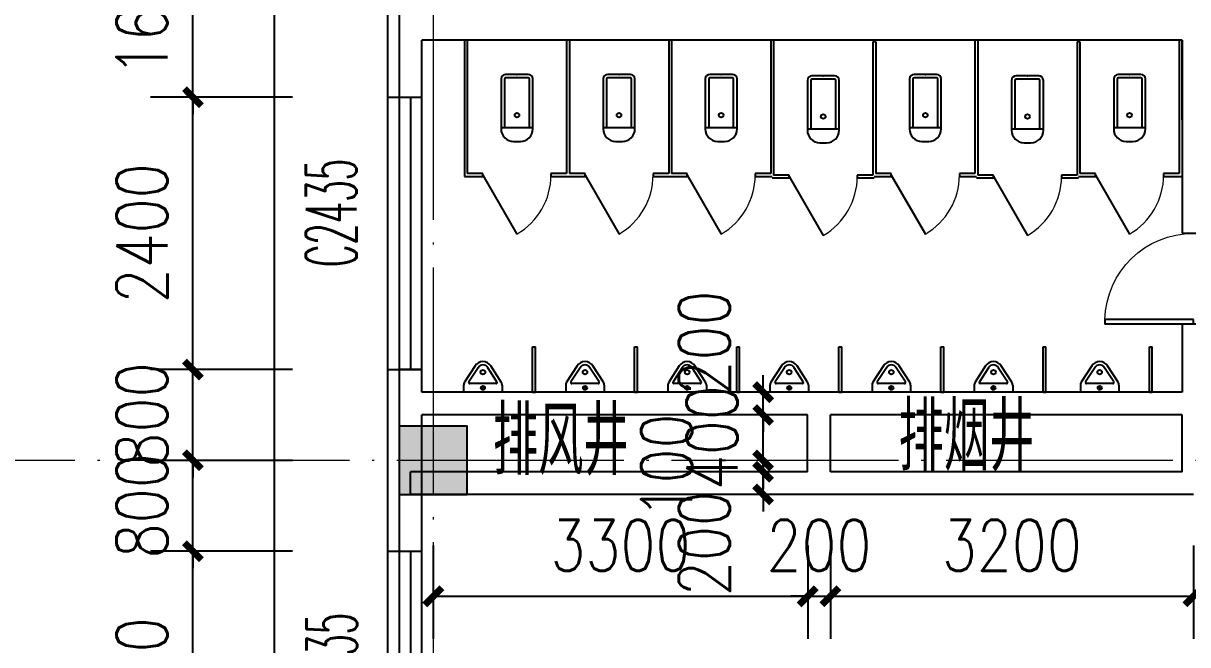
# Model space of a CAD drawing. Extents: x 1417642 to 3570900, y 124798 to 1191112.
# Drawn here: x 1507865 to 1518129, y 699909 to 705383 of the extents above; entities that cross this region are included whole.
import ezdxf

# ---------------------------------------------------------------- set-up
doc = ezdxf.new("R2010")
doc.units = 0
doc.header["$LTSCALE"] = 1000
doc.header["$MEASUREMENT"] = 0
doc.linetypes.add('DOTE', pattern=[2.42, 2, -0.2, 0.02, -0.2])
doc.layers.get('0').update_dxf_attribs({"linetype": 'CONTINUOUS'})
doc.layers.get('Defpoints').update_dxf_attribs({"linetype": 'CONTINUOUS'})
for name, color, linetype in [('colu', 2, 'CONTINUOUS'), ('DOTE', 1, 'DOTE'), ('LATRINE', 6, 'CONTINUOUS'), ('LVTRY', 6, 'CONTINUOUS'), ('PUB_DIM', 3, 'CONTINUOUS'), ('PUB_TEXT', 40, 'CONTINUOUS'), ('SURFACE', 6, 'CONTINUOUS'), ('tiaozheng', 20, 'CONTINUOUS'), ('WALL', 4, 'CONTINUOUS'), ('WINDOW', 2, 'CONTINUOUS'), ('WINDOW_TEXT', 7, 'CONTINUOUS'), ('屋面轮廓', 101, 'CONTINUOUS'), ('柱填充', 8, 'CONTINUOUS')]:
    doc.layers.add(name, color=color, linetype=linetype)
doc.styles.add('_TCH_WINDOW', font='ROMANS.shx', dxfattribs={"width": 0.7, "height": 400, "bigfont": 'Z.shx'})
doc.styles.add('DIM_FONT', font='SIMPLEX.shx', dxfattribs={"width": 0.8})
doc.styles.add('Z', font='ROMANS', dxfattribs={"width": 0.7, "bigfont": 'Z'})
doc.dimstyles.new('DIMN150', dxfattribs={"dimscale": 1.5, "dimtxt": 300, "dimasz": 100, "dimexe": 250, "dimexo": 300, "dimgap": 150, "dimtad": 1, "dimdec": 0, "dimzin": 0, "dimdsep": 46, "dimtxsty": 'DIM_FONT', "dimblk": 'ARCHTICK', "dimcen": 0.09, "dimdle": 1.5, "dimclrt": 7, "dimazin": 2, "dimtfac": 1, "dimtdec": 0, "dimtix": 1, "dimtmove": 2, "dimatfit": 3, "dimldrblk": 'ARCHTICK', "dimfxl": 1, "dimtolj": 1, "dimtzin": 0, "dimarcsym": 0})

# ---------------------------------------------------------------- blocks, each defined once
blk = doc.blocks.new('678')
at = {"layer": '柱填充'}
h = blk.add_hatch(color=256, dxfattribs=at)
h.paths.add_polyline_path([(1591630, 863580), (1591630, 864280), (1590930, 864280), (1590930, 863580)])
h.paths.add_polyline_path([(1591630, 871580), (1591630, 872280), (1590930, 872280), (1590930, 871580)])
h.paths.add_polyline_path([(1635280, 879530), (1635280, 880230), (1634580, 880230), (1634580, 879530)])
h.paths.add_polyline_path([(1658830, 893230), (1658830, 893830), (1658230, 893830), (1658230, 893230)])
h.paths.add_polyline_path([(1658880, 883230), (1658880, 883930), (1658180, 883930), (1658180, 883230)])
h.paths.add_polyline_path([(1658830, 879630), (1658830, 880230), (1658230, 880230), (1658230, 879630)])
h.paths.add_polyline_path([(1658880, 872230), (1658180, 872230), (1658180, 871630), (1658880, 871630)])
h.paths.add_polyline_path([(1658830, 863630), (1658830, 864230), (1658230, 864230), (1658230, 863630)])
h.paths.add_polyline_path([(1658830, 853630), (1658830, 854230), (1658230, 854230), (1658230, 853630)])
h.paths.add_polyline_path([(1658830, 845630), (1658830, 846230), (1658230, 846230), (1658230, 845630)])
h.paths.add_polyline_path([(1658830, 835630), (1658830, 836230), (1658230, 836230), (1658230, 835630)])
h.paths.add_polyline_path([(1648830, 893230), (1648830, 893830), (1648230, 893830), (1648230, 893230)])
h.paths.add_polyline_path([(1648830, 883230), (1648830, 883830), (1648230, 883830), (1648230, 883230)])
h.paths.add_polyline_path([(1648830, 879630), (1648830, 880230), (1648230, 880230), (1648230, 879630)])
h.paths.add_polyline_path([(1648830, 871630), (1648830, 872230), (1648230, 872230), (1648230, 871630)])
h.paths.add_polyline_path([(1648930, 863580), (1648930, 864280), (1648230, 864280), (1648230, 863580)])
h.paths.add_polyline_path([(1648930, 853580), (1648930, 854280), (1648230, 854280), (1648230, 853580)])
h.paths.add_polyline_path([(1648930, 845630), (1648930, 846330), (1648230, 846330), (1648230, 845630)])
h.paths.add_polyline_path([(1648930, 835630), (1648930, 836330), (1648230, 836330), (1648230, 835630)])
h.paths.add_polyline_path([(1645230, 891430), (1645230, 892030), (1644630, 892030), (1644630, 891430)])
h.paths.add_polyline_path([(1645280, 883230), (1645280, 883930), (1644580, 883930), (1644580, 883230)])
h.paths.add_polyline_path([(1645230, 879630), (1645230, 880230), (1644630, 880230), (1644630, 879630)])
h.paths.add_polyline_path([(1645230, 871630), (1645230, 872230), (1644630, 872230), (1644630, 871630)])
h.paths.add_polyline_path([(1645230, 863630), (1645230, 864230), (1644630, 864230), (1644630, 863630)])
h.paths.add_polyline_path([(1645230, 853630), (1645230, 854230), (1644630, 854230), (1644630, 853630)])
h.paths.add_polyline_path([(1645280, 845630), (1645280, 846330), (1644580, 846330), (1644580, 845630)])
h.paths.add_polyline_path([(1645230, 835630), (1645230, 836230), (1644630, 836230), (1644630, 835630)])
h.paths.add_polyline_path([(1635230, 893230), (1635230, 893830), (1634630, 893830), (1634630, 893230)])
h.paths.add_polyline_path([(1635230, 891430), (1635230, 892030), (1634630, 892030), (1634630, 891430)])
h.paths.add_polyline_path([(1635280, 883230), (1635280, 883930), (1634580, 883930), (1634580, 883230)])
h.paths.add_polyline_path([(1635230, 871630), (1635230, 872430), (1634630, 872430), (1634630, 871630)])
h.paths.add_polyline_path([(1635230, 853430), (1635230, 854230), (1634630, 854230), (1634630, 853430)])
h.paths.add_polyline_path([(1635330, 845630), (1635330, 846430), (1634530, 846430), (1634530, 845630)])
h.paths.add_polyline_path([(1635230, 835630), (1635230, 836230), (1634630, 836230), (1634630, 835630)])
h.paths.add_polyline_path([(1627230, 893230), (1627230, 893830), (1626630, 893830), (1626630, 893230)])
h.paths.add_polyline_path([(1627280, 883230), (1627280, 883930), (1626580, 883930), (1626580, 883230)])
h.paths.add_polyline_path([(1627230, 879630), (1627230, 880230), (1626630, 880230), (1626630, 879630)])
h.paths.add_polyline_path([(1627230, 871630), (1627230, 872430), (1626630, 872430), (1626630, 871630)])
h.paths.add_polyline_path([(1627230, 853430), (1627230, 854230), (1626630, 854230), (1626630, 853430)])
h.paths.add_polyline_path([(1627330, 845630), (1627330, 846430), (1626530, 846430), (1626530, 845630)])
h.paths.add_polyline_path([(1627230, 835630), (1627230, 836230), (1626630, 836230), (1626630, 835630)])
h.paths.add_polyline_path([(1619230, 893230), (1619230, 893830), (1618630, 893830), (1618630, 893230)])
h.paths.add_polyline_path([(1619280, 883230), (1619280, 883930), (1618580, 883930), (1618580, 883230)])
h.paths.add_polyline_path([(1619230, 879630), (1619230, 880230), (1618630, 880230), (1618630, 879630)])
h.paths.add_polyline_path([(1619230, 871630), (1619230, 872430), (1618630, 872430), (1618630, 871630)])
h.paths.add_polyline_path([(1619230, 853430), (1619230, 854230), (1618630, 854230), (1618630, 853430)])
h.paths.add_polyline_path([(1619330, 845630), (1619330, 846430), (1618530, 846430), (1618530, 845630)])
h.paths.add_polyline_path([(1619280, 835580), (1619280, 836280), (1618580, 836280), (1618580, 835580)])
h.paths.add_polyline_path([(1611230, 893230), (1611230, 893830), (1610630, 893830), (1610630, 893230)])
h.paths.add_polyline_path([(1611280, 883230), (1611280, 883930), (1610580, 883930), (1610580, 883230)])
h.paths.add_polyline_path([(1611230, 879630), (1611230, 880230), (1610630, 880230), (1610630, 879630)])
h.paths.add_polyline_path([(1611230, 871630), (1611230, 872430), (1610630, 872430), (1610630, 871630)])
h.paths.add_polyline_path([(1611230, 853430), (1611230, 854230), (1610630, 854230), (1610630, 853430)])
h.paths.add_polyline_path([(1611330, 845630), (1611330, 846430), (1610530, 846430), (1610530, 845630)])
h.paths.add_polyline_path([(1611280, 835580), (1611280, 836280), (1610580, 836280), (1610580, 835580)])
h.paths.add_polyline_path([(1603230, 893230), (1603230, 893830), (1602630, 893830), (1602630, 893230)])
h.paths.add_polyline_path([(1603280, 883230), (1603280, 883930), (1602580, 883930), (1602580, 883230)])
h.paths.add_polyline_path([(1603230, 879630), (1603230, 880230), (1602630, 880230), (1602630, 879630)])
h.paths.add_polyline_path([(1603230, 871630), (1603230, 872430), (1602630, 872430), (1602630, 871630)])
h.paths.add_polyline_path([(1603230, 853430), (1603230, 854230), (1602630, 854230), (1602630, 853430)])
h.paths.add_polyline_path([(1603330, 845630), (1603330, 846430), (1602530, 846430), (1602530, 845630)])
h.paths.add_polyline_path([(1603280, 835580), (1603280, 836280), (1602580, 836280), (1602580, 835580)])
h.paths.add_polyline_path([(1603230, 814930), (1603230, 815530), (1602630, 815530), (1602630, 814930)])
h.paths.add_polyline_path([(1595230, 893230), (1595230, 893830), (1594630, 893830), (1594630, 893230)])
h.paths.add_polyline_path([(1595230, 883230), (1595230, 883830), (1594630, 883830), (1594630, 883230)])
h.paths.add_polyline_path([(1595230, 879630), (1595230, 880230), (1594630, 880230), (1594630, 879630)])
h.paths.add_polyline_path([(1595230, 871630), (1595230, 872230), (1594630, 872230), (1594630, 871630)])
h.paths.add_polyline_path([(1595230, 863630), (1595230, 864230), (1594630, 864230), (1594630, 863630)])
h.paths.add_polyline_path([(1595230, 853630), (1595230, 854230), (1594630, 854230), (1594630, 853630)])
h.paths.add_polyline_path([(1595330, 845630), (1595330, 846330), (1594630, 846330), (1594630, 845630)])
h.paths.add_polyline_path([(1595330, 835580), (1595330, 836280), (1594630, 836280), (1594630, 835580)])
h.paths.add_polyline_path([(1591630, 893230), (1591630, 893830), (1591030, 893830), (1591030, 893230)])
h.paths.add_polyline_path([(1591680, 883230), (1591680, 883930), (1590980, 883930), (1590980, 883230)])
h.paths.add_polyline_path([(1591630, 879630), (1591630, 880230), (1591030, 880230), (1591030, 879630)])
h.paths.add_polyline_path([(1591630, 853580), (1591630, 854280), (1590930, 854280), (1590930, 853580)])
h.paths.add_polyline_path([(1591630, 845580), (1591630, 846280), (1590930, 846280), (1590930, 845580)])
h.paths.add_polyline_path([(1591630, 835630), (1591630, 836330), (1590930, 836330), (1590930, 835630)])
h.paths.add_polyline_path([(1591630, 814930), (1591630, 815530), (1591030, 815530), (1591030, 814930)])
h.paths.add_polyline_path([(1581630, 893230), (1581630, 893830), (1581030, 893830), (1581030, 893230)])
h.paths.add_polyline_path([(1581730, 883230), (1581730, 883930), (1581030, 883930), (1581030, 883230)])
h.paths.add_polyline_path([(1581630, 879630), (1581630, 880230), (1581030, 880230), (1581030, 879630)])
h.paths.add_polyline_path([(1581630, 871630), (1581630, 872230), (1581030, 872230), (1581030, 871630)])
h.paths.add_polyline_path([(1581630, 863630), (1581630, 864230), (1581030, 864230), (1581030, 863630)])
h.paths.add_polyline_path([(1581630, 853630), (1581630, 854230), (1581030, 854230), (1581030, 853630)])
h.paths.add_polyline_path([(1581630, 845630), (1581630, 846230), (1581030, 846230), (1581030, 845630)])
h.paths.add_polyline_path([(1581630, 835630), (1581630, 836230), (1581030, 836230), (1581030, 835630)])
h.paths.add_polyline_path([(1581630, 814930), (1581630, 815530), (1581030, 815530), (1581030, 814930)])
h.paths.add_polyline_path([(1603230, 830430), (1603230, 831230), (1602530, 831230), (1602530, 830430)])
h.paths.add_polyline_path([(1603230, 818530), (1603230, 819330), (1602530, 819330), (1602530, 818530)])
h.paths.add_polyline_path([(1581030, 831230), (1581030, 830430), (1581730, 830430), (1581730, 831230)])
h.paths.add_polyline_path([(1581030, 819330), (1581030, 818530), (1581730, 818530), (1581730, 819330)])
h.paths.add_polyline_path([(1591630, 830430), (1591630, 831230), (1590930, 831230), (1590930, 830430)])
h.paths.add_polyline_path([(1591630, 818530), (1591630, 819330), (1590930, 819330), (1590930, 818530)])
at = {"layer": 'colu'}
blk.add_lwpolyline([(1581630, 845630), (1581630, 846230), (1581030, 846230), (1581030, 845630)], close=True, dxfattribs=at)
blk = doc.blocks.new('_ArchTick')
at = {"color": 0, "linetype": 'ByBlock', "const_width": 0.4}
blk.add_lwpolyline([(-0.5, -0.5), (0.5, 0.5)], dxfattribs=at)
blk = doc.blocks.new('*D2442')
at = {"layer": 'Defpoints', "color": 0}
for p in [(1514386, 702133), (1514504, 702133), (1514504, 701933)]:
    blk.add_point(p, dxfattribs=at)
at = {"layer": 'PUB_DIM', "color": 0, "lineweight": -2}
for p, q in [((1514386, 702133), (1514386, 702283)), ((1514054, 702133), (1514011, 702133)), ((1514386, 701933), (1514386, 702133)), ((1514054, 701933), (1514011, 701933)), ((1514386, 701933), (1514386, 701783))]:
    blk.add_line(p, q, dxfattribs=at)
at = {"layer": 'PUB_DIM', "color": 0, "lineweight": -2, "xscale": 150, "yscale": 150, "zscale": 150}
for p, rotation in [((1514386, 702133), 270), ((1514386, 701933), 90)]:
    blk.add_blockref('_ArchTick', p, dxfattribs=dict(at, rotation=rotation))
at = {"layer": 'PUB_DIM', "color": 7, "insert": (1513868, 702567), "char_height": 450, "attachment_point": 5, "rotation": 90, "style": 'DIM_FONT'}
blk.add_mtext('\\A1;200', dxfattribs=at)
blk = doc.blocks.new('*D2443')
at = {"layer": 'Defpoints', "color": 0}
for p in [(1514386, 701933), (1514504, 701933), (1514504, 701533)]:
    blk.add_point(p, dxfattribs=at)
at = {"layer": 'PUB_DIM', "color": 0, "lineweight": -2}
for p, q in [((1514386, 701933), (1514386, 702083)), ((1514054, 701933), (1514011, 701933)), ((1514386, 701533), (1514386, 701933)), ((1514054, 701533), (1514011, 701533)), ((1514386, 701533), (1514386, 701383))]:
    blk.add_line(p, q, dxfattribs=at)
at = {"layer": 'PUB_DIM', "color": 0, "lineweight": -2, "xscale": 150, "yscale": 150, "zscale": 150}
for p, rotation in [((1514386, 701933), 270), ((1514386, 701533), 90)]:
    blk.add_blockref('_ArchTick', p, dxfattribs=dict(at, rotation=rotation))
at = {"layer": 'PUB_DIM', "color": 7, "insert": (1513936, 701733), "char_height": 450, "attachment_point": 5, "rotation": 90, "style": 'DIM_FONT'}
blk.add_mtext('\\A1;400', dxfattribs=at)
blk = doc.blocks.new('*D2444')
at = {"layer": 'Defpoints', "color": 0}
for p in [(1514386, 701533), (1514504, 701533), (1514504, 701433)]:
    blk.add_point(p, dxfattribs=at)
at = {"layer": 'PUB_DIM', "color": 0, "lineweight": -2}
for p, q in [((1514386, 701533), (1514386, 701683)), ((1514054, 701533), (1514011, 701533)), ((1514386, 701433), (1514386, 701533)), ((1514054, 701433), (1514011, 701433)), ((1514386, 701433), (1514386, 701283))]:
    blk.add_line(p, q, dxfattribs=at)
at = {"layer": 'PUB_DIM', "color": 0, "lineweight": -2, "xscale": 150, "yscale": 150, "zscale": 150}
for p, rotation in [((1514386, 701533), 270), ((1514386, 701433), 90)]:
    blk.add_blockref('_ArchTick', p, dxfattribs=dict(at, rotation=rotation))
at = {"layer": 'PUB_DIM', "color": 7, "insert": (1513535, 701483), "char_height": 450, "attachment_point": 5, "rotation": 90, "style": 'DIM_FONT'}
blk.add_mtext('\\A1;100', dxfattribs=at)
blk = doc.blocks.new('*D2445')
at = {"layer": 'Defpoints', "color": 0}
for p in [(1514386, 701433), (1514504, 701433), (1514504, 701233)]:
    blk.add_point(p, dxfattribs=at)
at = {"layer": 'PUB_DIM', "color": 0, "lineweight": -2}
for p, q in [((1514386, 701433), (1514386, 701583)), ((1514054, 701433), (1514011, 701433)), ((1514386, 701233), (1514386, 701433)), ((1514054, 701233), (1514011, 701233)), ((1514386, 701233), (1514386, 701083))]:
    blk.add_line(p, q, dxfattribs=at)
at = {"layer": 'PUB_DIM', "color": 0, "lineweight": -2, "xscale": 150, "yscale": 150, "zscale": 150}
for p, rotation in [((1514386, 701433), 270), ((1514386, 701233), 90)]:
    blk.add_blockref('_ArchTick', p, dxfattribs=dict(at, rotation=rotation))
at = {"layer": 'PUB_DIM', "color": 7, "insert": (1513868, 700800), "char_height": 450, "attachment_point": 5, "rotation": 90, "style": 'DIM_FONT'}
blk.add_mtext('\\A1;200', dxfattribs=at)
blk = doc.blocks.new('*D3513')
at = {"layer": 'Defpoints', "color": 0}
for p in [(1511479, 701232), (1514779, 701232), (1514779, 700335)]:
    blk.add_point(p, dxfattribs=at)
at = {"layer": 'PUB_DIM', "color": 0, "lineweight": -2}
for p, q in [((1511479, 700782), (1511479, 699960)), ((1514779, 700782), (1514779, 699960)), ((1511477, 700335), (1514781, 700335))]:
    blk.add_line(p, q, dxfattribs=at)
at = {"layer": 'PUB_DIM', "color": 0, "lineweight": -2, "xscale": 150, "yscale": 150, "zscale": 150, "rotation": 180}
blk.add_blockref('_ArchTick', (1511479, 700335), dxfattribs=at)
at = {"layer": 'PUB_DIM', "color": 0, "lineweight": -2, "xscale": 150, "yscale": 150, "zscale": 150}
blk.add_blockref('_ArchTick', (1514779, 700335), dxfattribs=at)
at = {"layer": 'PUB_DIM', "color": 7, "insert": (1513129, 700785), "char_height": 450, "attachment_point": 5, "style": 'DIM_FONT'}
blk.add_mtext('\\A1;3300', dxfattribs=at)
blk = doc.blocks.new('*D3514')
at = {"layer": 'Defpoints', "color": 0}
for p in [(1514779, 701232), (1514979, 701232), (1514979, 700335)]:
    blk.add_point(p, dxfattribs=at)
at = {"layer": 'PUB_DIM', "color": 0, "lineweight": -2}
for p, q in [((1514779, 700782), (1514779, 699960)), ((1514979, 700782), (1514979, 699960)), ((1514779, 700335), (1514629, 700335)), ((1514779, 700335), (1514979, 700335)), ((1514979, 700335), (1515129, 700335))]:
    blk.add_line(p, q, dxfattribs=at)
at = {"layer": 'PUB_DIM', "color": 0, "lineweight": -2, "xscale": 150, "yscale": 150, "zscale": 150}
blk.add_blockref('_ArchTick', (1514779, 700335), dxfattribs=at)
at = {"layer": 'PUB_DIM', "color": 0, "lineweight": -2, "xscale": 150, "yscale": 150, "zscale": 150, "rotation": 180}
blk.add_blockref('_ArchTick', (1514979, 700335), dxfattribs=at)
at = {"layer": 'PUB_DIM', "color": 7, "insert": (1514879, 700785), "char_height": 450, "attachment_point": 5, "style": 'DIM_FONT'}
blk.add_mtext('\\A1;200', dxfattribs=at)
blk = doc.blocks.new('*D3515')
at = {"layer": 'Defpoints', "color": 0}
for p in [(1514979, 701232), (1518179, 701232), (1518179, 700335)]:
    blk.add_point(p, dxfattribs=at)
at = {"layer": 'PUB_DIM', "color": 0, "lineweight": -2}
for p, q in [((1514979, 700782), (1514979, 699960)), ((1518179, 700782), (1518179, 699960)), ((1514977, 700335), (1518181, 700335))]:
    blk.add_line(p, q, dxfattribs=at)
at = {"layer": 'PUB_DIM', "color": 0, "lineweight": -2, "xscale": 150, "yscale": 150, "zscale": 150, "rotation": 180}
blk.add_blockref('_ArchTick', (1514979, 700335), dxfattribs=at)
at = {"layer": 'PUB_DIM', "color": 0, "lineweight": -2, "xscale": 150, "yscale": 150, "zscale": 150}
blk.add_blockref('_ArchTick', (1518179, 700335), dxfattribs=at)
at = {"layer": 'PUB_DIM', "color": 7, "insert": (1516579, 700785), "char_height": 450, "attachment_point": 5, "style": 'DIM_FONT'}
blk.add_mtext('\\A1;3200', dxfattribs=at)
blk = doc.blocks.new('*D3635')
at = {"layer": 'Defpoints', "color": 0}
for p in [(1509360, 706333), (1510687, 706333), (1510687, 704733)]:
    blk.add_point(p, dxfattribs=at)
at = {"layer": 'PUB_DIM', "color": 0, "lineweight": -2}
for p, q in [((1509360, 706333), (1509360, 706483)), ((1510237, 706333), (1508985, 706333)), ((1509360, 704733), (1509360, 706333)), ((1510237, 704733), (1508985, 704733)), ((1509360, 704733), (1509360, 704583))]:
    blk.add_line(p, q, dxfattribs=at)
at = {"layer": 'PUB_DIM', "color": 0, "lineweight": -2, "xscale": 150, "yscale": 150, "zscale": 150}
for p, rotation in [((1509360, 706333), 270), ((1509360, 704733), 90)]:
    blk.add_blockref('_ArchTick', p, dxfattribs=dict(at, rotation=rotation))
at = {"layer": 'PUB_DIM', "color": 7, "insert": (1508910, 705533), "char_height": 450, "attachment_point": 5, "rotation": 90, "style": 'DIM_FONT'}
blk.add_mtext('\\A1;1600', dxfattribs=at)
blk = doc.blocks.new('*D3636')
at = {"layer": 'Defpoints', "color": 0}
for p in [(1509360, 704733), (1510687, 704733), (1510687, 702333)]:
    blk.add_point(p, dxfattribs=at)
at = {"layer": 'PUB_DIM', "color": 0, "lineweight": -2}
for p, q in [((1509360, 702331), (1509360, 704735)), ((1510237, 704733), (1508985, 704733)), ((1510237, 702333), (1508985, 702333))]:
    blk.add_line(p, q, dxfattribs=at)
at = {"layer": 'PUB_DIM', "color": 0, "lineweight": -2, "xscale": 150, "yscale": 150, "zscale": 150}
for p, rotation in [((1509360, 704733), 90), ((1509360, 702333), 270)]:
    blk.add_blockref('_ArchTick', p, dxfattribs=dict(at, rotation=rotation))
at = {"layer": 'PUB_DIM', "color": 7, "insert": (1508910, 703533), "char_height": 450, "attachment_point": 5, "rotation": 90, "style": 'DIM_FONT'}
blk.add_mtext('\\A1;2400', dxfattribs=at)
blk = doc.blocks.new('*D3637')
at = {"layer": 'Defpoints', "color": 0}
for p in [(1509360, 702333), (1510687, 702333), (1510687, 701533)]:
    blk.add_point(p, dxfattribs=at)
at = {"layer": 'PUB_DIM', "color": 0, "lineweight": -2}
for p, q in [((1509360, 702333), (1509360, 702483)), ((1510237, 702333), (1508985, 702333)), ((1509360, 701533), (1509360, 702333)), ((1510237, 701533), (1508985, 701533)), ((1509360, 701533), (1509360, 701383))]:
    blk.add_line(p, q, dxfattribs=at)
at = {"layer": 'PUB_DIM', "color": 0, "lineweight": -2, "xscale": 150, "yscale": 150, "zscale": 150}
for p, rotation in [((1509360, 702333), 270), ((1509360, 701533), 90)]:
    blk.add_blockref('_ArchTick', p, dxfattribs=dict(at, rotation=rotation))
at = {"layer": 'PUB_DIM', "color": 7, "insert": (1508910, 701933), "char_height": 450, "attachment_point": 5, "rotation": 90, "style": 'DIM_FONT'}
blk.add_mtext('\\A1;800', dxfattribs=at)
blk = doc.blocks.new('*D3638')
at = {"layer": 'Defpoints', "color": 0}
for p in [(1509360, 701533), (1510687, 701533), (1510687, 700733)]:
    blk.add_point(p, dxfattribs=at)
at = {"layer": 'PUB_DIM', "color": 0, "lineweight": -2}
for p, q in [((1509360, 701533), (1509360, 701683)), ((1510237, 701533), (1508985, 701533)), ((1509360, 700733), (1509360, 701533)), ((1510237, 700733), (1508985, 700733)), ((1509360, 700733), (1509360, 700583))]:
    blk.add_line(p, q, dxfattribs=at)
at = {"layer": 'PUB_DIM', "color": 0, "lineweight": -2, "xscale": 150, "yscale": 150, "zscale": 150}
for p, rotation in [((1509360, 701533), 270), ((1509360, 700733), 90)]:
    blk.add_blockref('_ArchTick', p, dxfattribs=dict(at, rotation=rotation))
at = {"layer": 'PUB_DIM', "color": 7, "insert": (1508910, 701133), "char_height": 450, "attachment_point": 5, "rotation": 90, "style": 'DIM_FONT'}
blk.add_mtext('\\A1;800', dxfattribs=at)
blk = doc.blocks.new('*D3639')
at = {"layer": 'Defpoints', "color": 0}
for p in [(1509360, 700733), (1510687, 700733), (1510687, 698333)]:
    blk.add_point(p, dxfattribs=at)
at = {"layer": 'PUB_DIM', "color": 0, "lineweight": -2}
for p, q in [((1510237, 700733), (1508985, 700733)), ((1509360, 698331), (1509360, 700735)), ((1510237, 698333), (1508985, 698333))]:
    blk.add_line(p, q, dxfattribs=at)
at = {"layer": 'PUB_DIM', "color": 0, "lineweight": -2, "xscale": 150, "yscale": 150, "zscale": 150}
for p, rotation in [((1509360, 700733), 90), ((1509360, 698333), 270)]:
    blk.add_blockref('_ArchTick', p, dxfattribs=dict(at, rotation=rotation))
at = {"layer": 'PUB_DIM', "color": 7, "insert": (1508910, 699533), "char_height": 450, "attachment_point": 5, "rotation": 90, "style": 'DIM_FONT'}
blk.add_mtext('\\A1;2400', dxfattribs=at)
blk = doc.blocks.new('$lvtry$00000200')
for p, q in [((-140, -40, 0), (-140, -480, 0)), ((-110, -40, 0), (-110, -470, 0)), ((100, 0, 0), (-100, 0, 0)), ((100, -30, 0), (-100, -30, 0)), ((110, -470, 0), (110, -40, 0)), ((140, -480, 0), (140, -40, 0)), ((140, -470, 0), (-140, -470, 0)), ((-30, -590, 0), (30, -590, 0))]:
    blk.add_line(p, q)
blk.add_circle((0, -359, 0), 20)
for centre, radius, start, end in [((-100, -40, 0), 40, 90, 180), ((-100, -40, 0), 10, 90, 180), ((100, -40, 0), 40, 0, 90), ((100, -40, 0), 10, 0, 90), ((-30, -480, 0), 110, 180, 270), ((30, -480, 0), 110, 270, 0)]:
    blk.add_arc(centre, radius, start, end)
blk.add_point((0, 0))
blk = doc.blocks.new('$TCHSYS$APDOOR2D')
blk.add_line((0.5, 0), (0, 0.866))
at = {"lineweight": 13}
blk.add_arc((0.5, 0), 1, 120, 180, dxfattribs=at)
blk = doc.blocks.new('$lvtry$00000219')
for p, q in [((-170, 0, 0), (170, 0, 0)), ((-170, -61, 0), (-170, 0, 0)), ((170, -61, 0), (170, 0, 0)), ((-162, -88, 0), (-69, -231, 0)), ((-124, -91, 0), (-43, -216, 0)), ((-116, -76, 0), (116, -76, 0)), ((43, -216, 0), (124, -91, 0)), ((69, -231, 0), (162, -88, 0))]:
    blk.add_line(p, q)
for centre, radius in [((0, -38, 0), 17.7), ((0, -177, 0), 20)]:
    blk.add_circle(centre, radius)
for centre, radius, start, end in [((-120, -61, 0), 50, 180, 213.0863), ((-116, -86, 0), 10, 90, 213.0863), ((116, -86, 0), 10, 326.9137, 90), ((120, -61, 0), 50, 326.9137, 0), ((0, -191, 0), 80, 210, 330), ((0, -191, 0), 50, 210, 330)]:
    blk.add_arc(centre, radius, start, end)
blk.add_point((0, -38, 0))
blk = doc.blocks.new('$TCHSYS$WIN2D')
for p, q in [((-0.5, 0.5), (0.5, 0.5)), ((-0.5, 0.5), (-0.5, -0.5)), ((0.5, 0.5), (0.5, -0.5)), ((0.5, 0.1667), (-0.5, 0.1667)), ((0.5, -0.1667), (-0.5, -0.1667)), ((-0.5, -0.5), (0.5, -0.5))]:
    blk.add_line(p, q)
blk = doc.blocks.new('$DorLib2D$00000001')
for p, q in [((0.45, 0.975), (0.5, 0.975)), ((0.45, 0), (0.45, 0.975)), ((0.5, 0), (0.5, 0.975)), ((0.5, 0), (0.45, 0))]:
    blk.add_line(p, q)
at = {"lineweight": 13}
blk.add_arc((0.475, 0), 0.975, 91.4693, 180, dxfattribs=at)

msp = doc.modelspace()

# ---------------------------------------------------------------- linework, layer by layer
at = {"layer": 'DOTE', "lineweight": 0, "elevation": 0}
for points in [[(1511478.8, 727433.2), (1511478.8, 643548.7)], [(1501478.8, 701533.2), (1597499.2, 701533.2)]]:
    msp.add_lwpolyline(points, dxfattribs=at)
at = {"layer": 'LATRINE'}
for p, q in [((1511753.8, 705233.2), (1511753.8, 704033.7)), ((1511778.8, 705233.2), (1511753.8, 705233.2)), ((1511778.8, 705233.2), (1511778.8, 704058.7)), ((1512653.8, 705233.2), (1512653.8, 704058.7)), ((1512678.8, 705233.2), (1512653.8, 705233.2)), ((1512678.8, 705233.2), (1512678.8, 704058.7)), ((1513553.8, 705233.2), (1513553.8, 704058.7)), ((1513578.8, 705233.2), (1513553.8, 705233.2)), ((1513578.8, 705233.2), (1513578.8, 704058.7)), ((1514453.8, 705233.2), (1514453.8, 704058.7)), ((1514478.8, 705233.2), (1514453.8, 705233.2)), ((1514478.8, 705233.2), (1514478.8, 704046.2)), ((1515353.8, 705220.7), (1515353.8, 704046.2)), ((1515378.8, 705220.7), (1515353.8, 705220.7)), ((1515378.8, 705220.7), (1515378.8, 704058.7)), ((1516253.8, 705233.2), (1516253.8, 704058.7)), ((1516278.8, 705233.2), (1516253.8, 705233.2)), ((1516278.8, 705233.2), (1516278.8, 704046.2)), ((1517153.8, 705220.7), (1517153.8, 704046.2)), ((1517178.8, 705220.7), (1517153.8, 705220.7)), ((1517178.8, 705220.7), (1517178.8, 704058.7)), ((1518053.8, 705233.2), (1518053.8, 704058.7)), ((1518078.8, 705233.2), (1518053.8, 705233.2)), ((1518078.8, 705233.2), (1518078.8, 704033.7)), ((1511753.8, 704033.7), (1511916.3, 704033.7)), ((1511916.3, 704058.7), (1511778.8, 704058.7)), ((1511916.3, 704033.7), (1511916.3, 704058.7)), ((1512653.8, 704058.7), (1512516.3, 704058.7)), ((1512516.3, 704058.7), (1512516.3, 704033.7)), ((1512516.3, 704033.7), (1512666.3, 704033.7)), ((1512666.3, 704033.7), (1512816.3, 704033.7)), ((1512816.3, 704058.7), (1512678.8, 704058.7)), ((1512816.3, 704033.7), (1512816.3, 704058.7)), ((1513553.8, 704058.7), (1513416.3, 704058.7)), ((1513416.3, 704058.7), (1513416.3, 704033.7)), ((1513416.3, 704033.7), (1513566.3, 704033.7)), ((1513566.3, 704033.7), (1513716.3, 704033.7)), ((1513716.3, 704058.7), (1513578.8, 704058.7)), ((1513716.3, 704033.7), (1513716.3, 704058.7)), ((1514453.8, 704058.7), (1514316.3, 704058.7)), ((1514316.3, 704058.7), (1514316.3, 704033.7)), ((1514316.3, 704033.7), (1514466.3, 704033.7)), ((1514466.3, 704021.2), (1514616.3, 704021.2)), ((1514616.3, 704046.2), (1514478.8, 704046.2)), ((1514616.3, 704021.2), (1514616.3, 704046.2)), ((1515353.8, 704046.2), (1515216.3, 704046.2)), ((1515216.3, 704046.2), (1515216.3, 704021.2)), ((1515216.3, 704021.2), (1515366.3, 704021.2)), ((1515366.3, 704033.7), (1515516.3, 704033.7)), ((1515516.3, 704058.7), (1515378.8, 704058.7)), ((1515516.3, 704033.7), (1515516.3, 704058.7)), ((1516253.8, 704058.7), (1516116.3, 704058.7)), ((1516116.3, 704058.7), (1516116.3, 704033.7)), ((1516116.3, 704033.7), (1516266.3, 704033.7)), ((1516266.3, 704021.2), (1516416.3, 704021.2)), ((1516416.3, 704046.2), (1516278.8, 704046.2)), ((1516416.3, 704021.2), (1516416.3, 704046.2)), ((1517153.8, 704046.2), (1517016.3, 704046.2)), ((1517016.3, 704046.2), (1517016.3, 704021.2)), ((1517016.3, 704021.2), (1517166.3, 704021.2)), ((1517166.3, 704033.7), (1517316.3, 704033.7)), ((1517316.3, 704058.7), (1517178.8, 704058.7)), ((1517316.3, 704033.7), (1517316.3, 704058.7)), ((1518053.8, 704058.7), (1517916.3, 704058.7)), ((1517916.3, 704058.7), (1517916.3, 704033.7)), ((1517916.3, 704033.7), (1518078.8, 704033.7)), ((1512353.8, 702133.2), (1512353.8, 702533.2)), ((1512353.8, 702533.2), (1512378.8, 702533.2)), ((1512378.8, 702133.2), (1512378.8, 702533.2)), ((1513253.8, 702133.2), (1513253.8, 702533.2)), ((1513253.8, 702533.2), (1513278.8, 702533.2)), ((1513278.8, 702133.2), (1513278.8, 702533.2)), ((1514153.8, 702133.2), (1514153.8, 702533.2)), ((1514153.8, 702533.2), (1514178.8, 702533.2)), ((1514178.8, 702133.2), (1514178.8, 702533.2)), ((1515053.8, 702133.2), (1515053.8, 702533.2)), ((1515053.8, 702533.2), (1515078.8, 702533.2)), ((1515078.8, 702133.2), (1515078.8, 702533.2)), ((1515953.8, 702133.2), (1515953.8, 702533.2)), ((1515953.8, 702533.2), (1515978.8, 702533.2)), ((1515978.8, 702133.2), (1515978.8, 702533.2)), ((1516853.8, 702133.2), (1516853.8, 702533.2)), ((1516853.8, 702533.2), (1516878.8, 702533.2)), ((1516878.8, 702133.2), (1516878.8, 702533.2)), ((1517790.6, 702133.2), (1517790.6, 702533.2)), ((1517790.6, 702533.2), (1517815.6, 702533.2)), ((1517815.6, 702133.2), (1517815.6, 702533.2)), ((1512353.8, 702133.2), (1512378.8, 702133.2)), ((1513253.8, 702133.2), (1513278.8, 702133.2)), ((1514153.8, 702133.2), (1514178.8, 702133.2)), ((1515053.8, 702133.2), (1515078.8, 702133.2)), ((1515953.8, 702133.2), (1515978.8, 702133.2)), ((1516853.8, 702133.2), (1516878.8, 702133.2)), ((1517790.6, 702133.2), (1517815.6, 702133.2))]:
    msp.add_line(p, q, dxfattribs=at)
at = {"layer": 'SURFACE'}
for p, q in [((1511078.8, 705333.2), (1511078.8, 706333.2)), ((1511078.8, 704733.2), (1511078.8, 705333.2)), ((1511078.8, 704733.2), (1511178.8, 704733.2)), ((1511078.8, 702333.2), (1511178.8, 702333.2)), ((1511078.8, 702033.2), (1511078.8, 702333.2)), ((1511078.8, 700733.2), (1511078.8, 702033.2)), ((1511078.8, 700733.2), (1511178.8, 700733.2))]:
    msp.add_line(p, q, dxfattribs=at)
at = {"layer": 'WALL'}
for p, q in [((1511178.8, 706333.2), (1511178.8, 705333.2)), ((1511178.8, 705333.2), (1511178.8, 704733.2)), ((1518078.8, 705233.2), (1511378.8, 705233.2)), ((1511378.8, 704733.2), (1511378.8, 705233.2)), ((1518078.8, 705033.2), (1518078.8, 705233.2)), ((1518078.8, 704533.2), (1518078.8, 705033.2)), ((1511178.8, 704733.2), (1511378.8, 704733.2)), ((1518078.8, 704533.2), (1518078.8, 703533.2)), ((1518078.8, 703533.2), (1518278.8, 703533.2)), ((1518278.8, 702733.2), (1518078.8, 702733.2)), ((1518078.8, 702733.2), (1518078.8, 702133.2)), ((1511378.8, 702333.2), (1511178.8, 702333.2)), ((1511178.8, 702333.2), (1511178.8, 702033.2)), ((1511378.8, 702133.2), (1511378.8, 702333.2)), ((1514878.8, 702133.2), (1511378.8, 702133.2)), ((1518078.8, 702133.2), (1514878.8, 702133.2)), ((1511178.8, 702033.2), (1511178.8, 700733.2)), ((1511378.8, 700733.2), (1511378.8, 701933.2)), ((1514778.8, 701933.2), (1511378.8, 701933.2)), ((1514778.8, 701433.2), (1514778.8, 701933.2)), ((1518078.8, 701933.2), (1514978.8, 701933.2)), ((1514978.8, 701433.2), (1514978.8, 701933.2)), ((1518078.8, 701433.2), (1518078.8, 701933.2)), ((1514778.8, 701433.2), (1511278.8, 701433.2)), ((1511278.8, 701233.2), (1511278.8, 701433.2)), ((1518078.8, 701433.2), (1514978.8, 701433.2)), ((1514878.8, 701233.2), (1511278.8, 701233.2)), ((1518178.8, 701233.2), (1514878.8, 701233.2)), ((1511178.8, 700733.2), (1511378.8, 700733.2))]:
    msp.add_line(p, q, dxfattribs=at)
at = {"layer": '屋面轮廓'}
msp.add_line((1510078.8, 690133.2, 0), (1510078.8, 726133.2, 0), dxfattribs=at)

# ---------------------------------------------------------------- block references
at = {"layer": 'LATRINE', "lineweight": 0, "xscale": 600, "yscale": 600, "zscale": 25, "rotation": 180}
for p in [(1512216.3, 704046.2), (1513116.3, 704046.2), (1514016.3, 704046.2), (1514916.3, 704033.7), (1515816.3, 704046.2), (1516716.3, 704033.7), (1517616.3, 704046.2)]:
    msp.add_blockref('$TCHSYS$APDOOR2D', p, dxfattribs=at)
at = {"layer": 'LVTRY', "lineweight": 0}
for p in [(1512216.3, 704933.2, 0), (1513116.3, 704933.2, 0), (1514016.3, 704933.2, 0), (1514916.3, 704920.7, 0), (1515816.3, 704933.2, 0), (1516716.3, 704920.7, 0), (1517616.3, 704933.2, 0)]:
    msp.add_blockref('$lvtry$00000200', p, dxfattribs=at)
at = {"layer": 'LVTRY', "lineweight": 0, "rotation": 180}
for p in [(1511916.3, 702133.2, 0), (1512816.3, 702133.2, 0), (1513716.3, 702133.2, 0), (1514616.3, 702133.2, 0), (1515516.3, 702133.2, 0), (1516416.3, 702133.2, 0), (1517353.1, 702133.2, 0)]:
    msp.add_blockref('$lvtry$00000219', p, dxfattribs=at)
at = {"layer": 'tiaozheng', "color": 2}
msp.add_blockref('678', (-69851.5, -144396.9, 0), dxfattribs=at)
at = {"layer": 'WINDOW', "color": 2}
ref = msp.add_blockref('$TCHSYS$WIN2D', (1511228.8, 703533.2), dxfattribs=dict(at, xscale=2400, yscale=300, zscale=2400, rotation=90))
ref.add_attrib('A', 'C2435', (1510802, 703234.5), dxfattribs={"layer": 'WINDOW_TEXT', "color": 2, "height": 446.25, "rotation": 90, "style": '_TCH_WINDOW', "width": 0.494118})
at = {"layer": 'WINDOW', "lineweight": 0}
ref = msp.add_blockref('$DorLib2D$00000001', (1518178.8, 703133.2), dxfattribs=dict(at, xscale=-800, yscale=800, zscale=-800, rotation=90))
ref.add_attrib('A', 'M0824', (1519034, 702818.7), dxfattribs={"layer": 'WINDOW_TEXT', "lineweight": 0, "height": 446.25, "rotation": 90, "style": '_TCH_WINDOW', "width": 0.494118})
at = {"layer": 'WINDOW', "color": 2}
ref = msp.add_blockref('$TCHSYS$WIN2D', (1511228.8, 699533.2), dxfattribs=dict(at, xscale=2400, yscale=300, zscale=2400, rotation=90))
ref.add_attrib('A', 'C2435', (1510807.6, 699234.5), dxfattribs={"layer": 'WINDOW_TEXT', "color": 2, "height": 446.25, "rotation": 90, "style": '_TCH_WINDOW', "width": 0.494118})

# ---------------------------------------------------------------- texts
at = {"layer": 'PUB_TEXT', "style": 'Z', "width": 0.7}
for s, p in [('排风井', (1512004.4, 701405, 0)), ('排烟井', (1515580.5, 701440, 0))]:
    msp.add_text(s, height=600, dxfattribs=at).set_placement(p)

# ---------------------------------------------------------------- dimensions: what is measured, and where the dimension line sits
at = {"layer": 'PUB_DIM'}
for p1, p2, distance, picture, middle in [((1510687.4, 704733.2), (1510687.4, 706333.2), 1327.4, '*D3635', (1508910, 705533.2)), ((1510687.4, 702333.2), (1510687.4, 704733.2), 1327.4, '*D3636', (1508910, 703533.2)), ((1510687.4, 701533.2), (1510687.4, 702333.2), 1327.4, '*D3637', (1508910, 701933.2)), ((1514504.2, 701533.2), (1514504.2, 701933.2), 118.4, '*D2443', (1513935.8, 701733.2)), ((1510687.4, 700733.2), (1510687.4, 701533.2), 1327.4, '*D3638', (1508910, 701133.2)), ((1511478.8, 701232.1), (1514778.8, 701232.1), -897, '*D3513', (1513128.8, 700785.1)), ((1514778.8, 701232.1), (1514978.8, 701232.1), -897, '*D3514', (1514878.8, 700785.1)), ((1514978.8, 701232.1), (1518178.8, 701232.1), -897, '*D3515', (1516578.8, 700785.1)), ((1510687.4, 698333.2), (1510687.4, 700733.2), 1327.4, '*D3639', (1508910, 699533.2))]:
    dim = msp.add_aligned_dim(p1=p1, p2=p2, distance=distance, dimstyle='DIMN150', dxfattribs=at)
    dim.commit()
    dim.dimension.update_dxf_attribs({"geometry": picture, "text_midpoint": middle})
for base, p1, p2, picture, middle in [((1514385.8, 702133.2), (1514504.2, 701933.2), (1514504.2, 702133.2), '*D2442', (1513868.3, 702566.7)), ((1514385.8, 701533.2), (1514504.2, 701433.2), (1514504.2, 701533.2), '*D2444', (1513534.5, 701483.2)), ((1514385.8, 701433.2), (1514504.2, 701233.2), (1514504.2, 701433.2), '*D2445', (1513868.3, 700799.7))]:
    dim = msp.add_linear_dim(base=base, p1=p1, p2=p2, angle=90, dimstyle='DIMN150', dxfattribs=at)
    dim.commit()
    dim.dimension.update_dxf_attribs({"geometry": picture, "text_midpoint": middle, "dimtype": 129})

doc.saveas('drawing.dxf')
